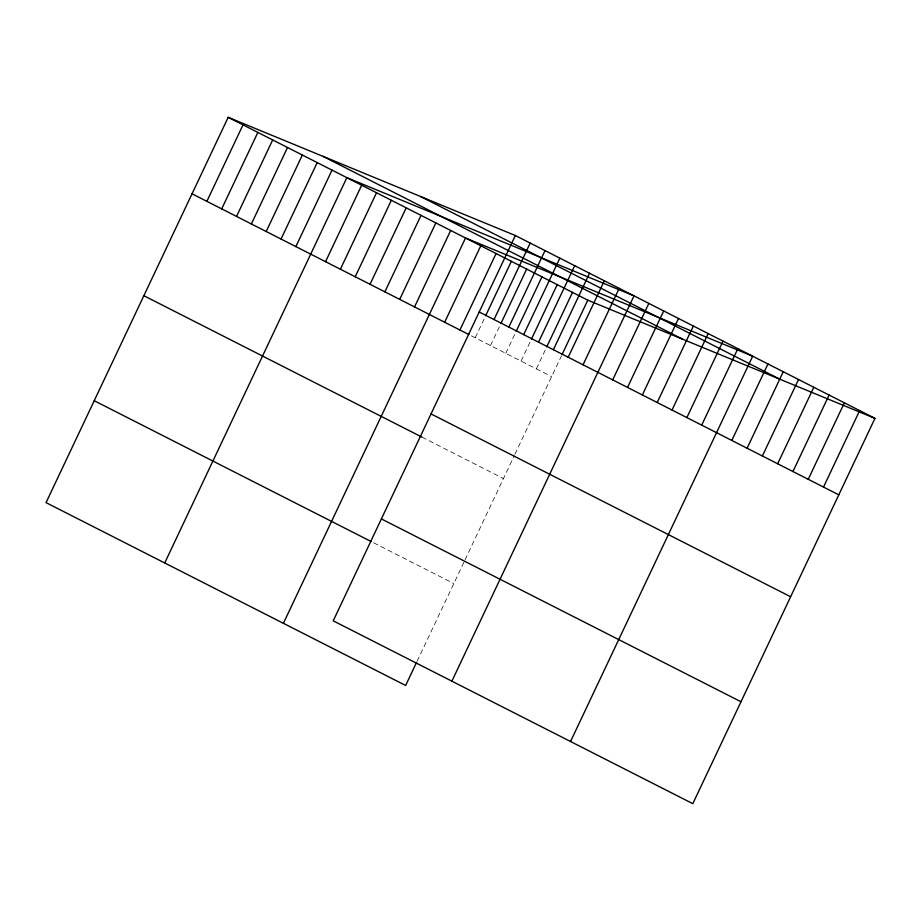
<?xml version="1.0" encoding="UTF-8"?>
<svg xmlns="http://www.w3.org/2000/svg" width="921" height="921" viewBox="0 0 921 921"><rect width="100%" height="100%" fill="white"/><g stroke="black" fill="none" stroke-linecap="round" stroke-linejoin="round"><path stroke-width="0.69" stroke-dasharray="4.61 3.45" d="M475.224 337.777L484.411 318.344M490.502 345.548L500.31 324.814M505.79 353.319L515.587 332.585M521.067 361.09L530.876 340.356M536.356 368.861L545.543 349.427M417.121 661.209L464.46 561.062M465.059 559.807L514.355 455.504M514.931 454.283L561.442 355.897M471.402 335.843L551.633 376.631M421.956 437.107L503.465 478.552M373.592 542.768L453.823 583.557"/><path stroke-width="1.38" d="M515.346 235.523L333.218 620.835L692.811 803.676L874.95 418.364L515.346 235.523L228.189 117.324L46.05 502.636L405.654 685.477L416.545 662.418M206.868 201.342L243.017 124.865M221.708 208.883L257.857 132.405M236.536 216.423L272.685 139.946M251.375 223.964L287.525 147.487M266.204 231.505L302.353 155.027M281.043 239.046L317.192 162.58M295.871 246.598L332.021 170.12M164.721 562.973L346.86 177.661L634.016 295.86L451.877 681.172M325.539 261.679L361.688 185.202M340.379 269.22L376.528 192.742M355.207 276.761L391.356 200.283M370.035 284.301L406.196 207.824M384.874 291.842L421.024 215.364M399.702 299.383L435.852 222.917M414.542 306.923L450.691 230.457M283.392 623.31L465.519 237.998L752.687 356.197L570.548 741.509M444.659 322.246L480.808 245.769M459.936 330.017L496.085 253.54M485.643 315.742L511.374 261.311M494.036 319.541L530.185 243.063M500.92 323.513L526.651 269.082M508.864 327.082L545.013 250.604M516.209 331.284L541.939 276.853M523.704 334.622L559.853 258.156M531.486 339.055L557.217 284.624M538.532 342.163L574.681 265.697M546.775 346.826L572.505 292.394M553.371 349.715L589.521 273.238M562.052 354.597L587.782 300.165L874.95 418.364M568.199 357.256L604.349 280.778M583.039 364.797L619.188 288.319M612.707 379.878L648.856 303.4M627.535 387.419L663.684 310.941M642.363 394.959L678.524 318.482M657.203 402.5L693.352 326.034M672.031 410.052L708.18 333.575M686.87 417.593L723.02 341.115M701.698 425.134L737.848 348.656M731.815 440.445L767.964 363.968M747.104 448.216L783.253 371.739M762.381 455.987L798.53 379.51M777.669 463.758L813.819 387.281M792.946 471.529L829.096 395.051M808.235 479.3L844.384 402.822M823.512 487.071L859.661 410.593M420.586 196.518L780.191 379.36M322.949 156.328L682.553 339.17M228.189 117.324L587.782 300.165M479.196 312L838.801 494.842M192.04 193.801L468.858 334.542M431.028 413.92L790.621 596.75M143.86 295.71L421.956 437.107M381.386 518.926L740.991 701.756M94.23 400.716L371.048 541.467"/></g></svg>
